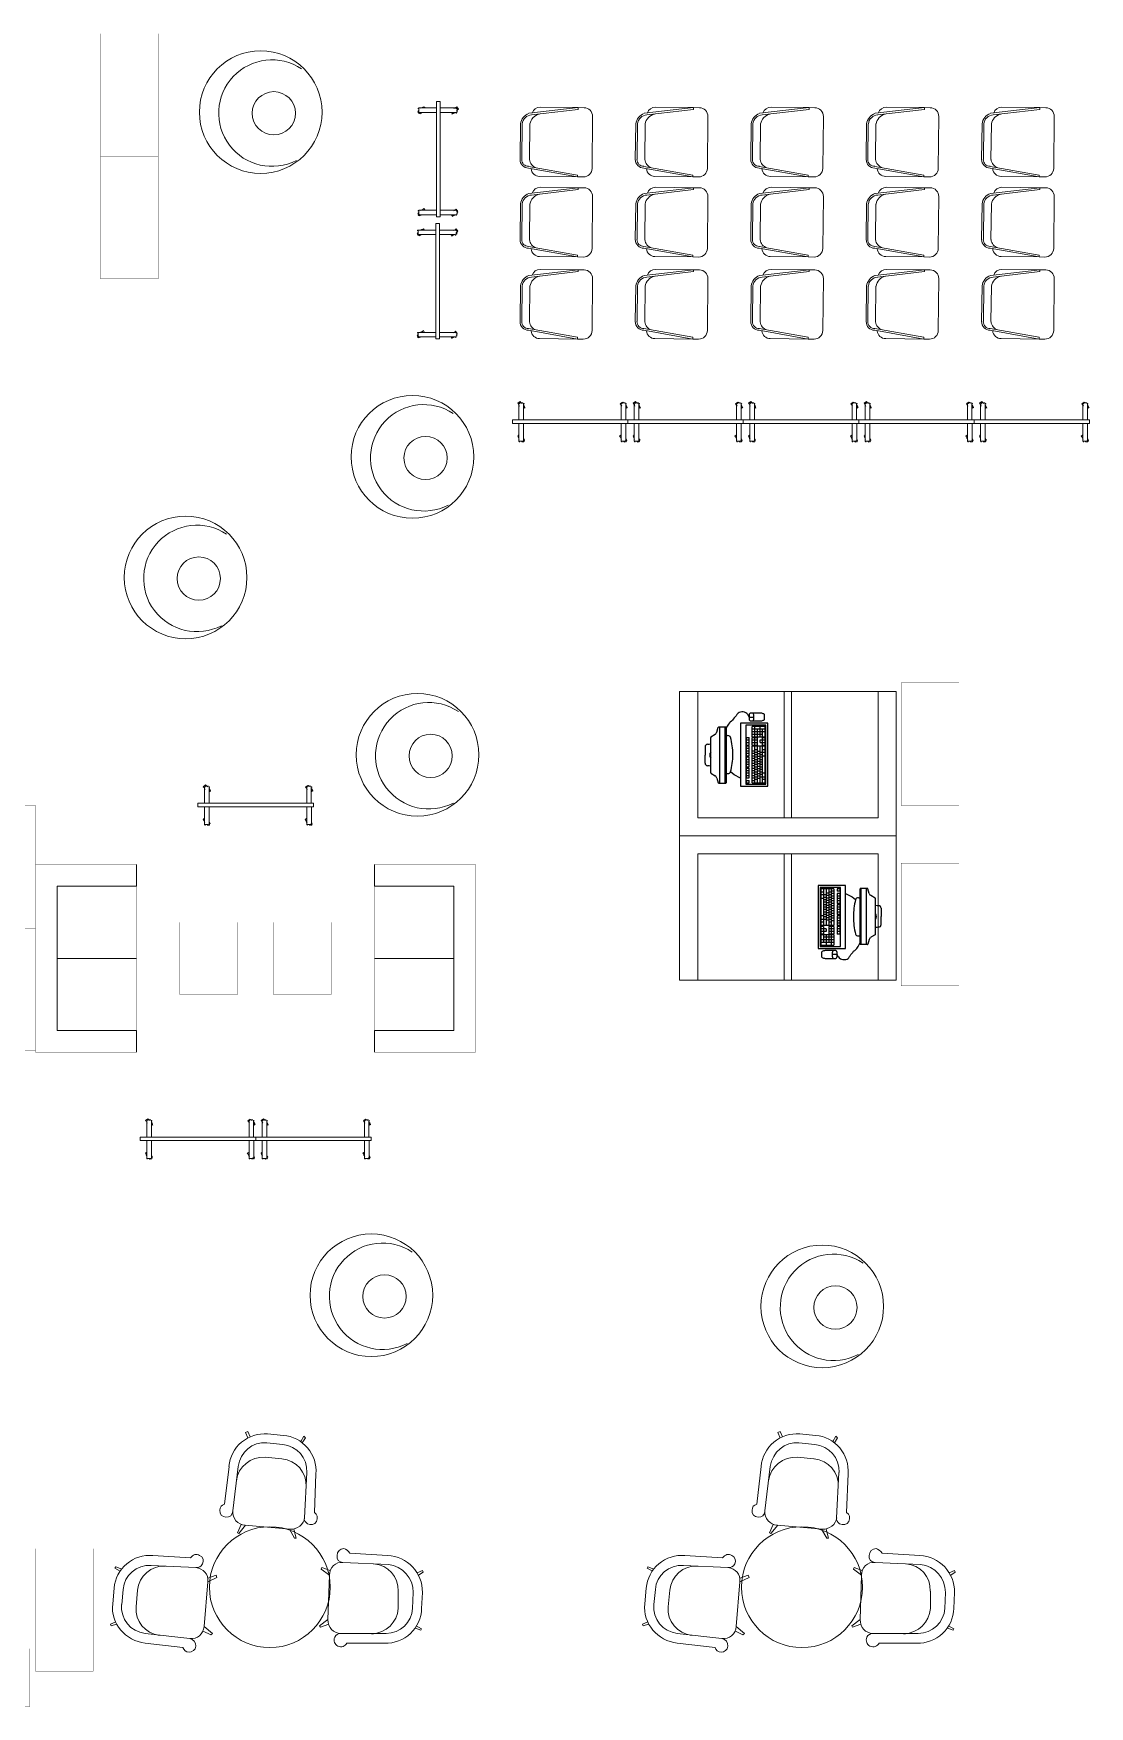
# Model space of a CAD drawing. Header units: millimetres. Extents: x -217756 to 263180, y 55413 to 130608.
# Drawn here: x 63428 to 70747, y 118566 to 130161 of the extents above; entities that cross this region are included whole.
import ezdxf

# ---------------------------------------------------------------- set-up
doc = ezdxf.new("R2010")
doc.units = ezdxf.units.MM
for name, color, linetype, lineweight in [('ТХ_мебель передв', 250, 'Continuous', 13), ('ТХ_мебель_библ', 250, 'Continuous', 13), ('ТХ_ОСНОВНОЙ', 103, 'Continuous', 25)]:
    doc.layers.add(name, color=color, linetype=linetype, lineweight=lineweight)

# ---------------------------------------------------------------- blocks, each defined once
blk = doc.blocks.new('A$C34cbd993')
at = {"extrusion": (-6.1078e-05, 0.000470829, 1)}
for p, q in [((286355, -5318, 0), (286355, -5563, 0)), ((286357, -5314, 0), (286387, -5296, 0)), ((286398, -5281, 0), (286408, -5248, 0)), ((286410, -5246, 0), (286461, -5246, 0)), ((286417, -5246, 0), (286417, -5635, 0)), ((286453, -5246, 0), (286453, -5635, 0)), ((286462, -5248, 0), (286462, -5633, 0)), ((286643, -5314, 0), (286643, -5242, 0)), ((286733, -5242, 0), (286643, -5242, 0)), ((286643, -5372, 0), (286643, -5318, 0)), ((286661, -5314, 0), (286661, -5242, 0)), ((286661, -5372, 0), (286661, -5318, 0)), ((286679, -5314, 0), (286679, -5260, 0)), ((286679, -5372, 0), (286679, -5318, 0)), ((286697, -5314, 0), (286697, -5242, 0)), ((286715, -5314, 0), (286715, -5260, 0)), ((286715, -5372, 0), (286715, -5318, 0)), ((286733, -5314, 0), (286733, -5242, 0)), ((286733, -5372, 0), (286733, -5318, 0)), ((286316, -5384, 0), (286316, -5441, 0)), ((286316, -5497, 0), (286316, -5441, 0)), ((286643, -5633, 0), (286643, -5377, 0)), ((286661, -5633, 0), (286661, -5377, 0)), ((286679, -5633, 0), (286679, -5377, 0)), ((286697, -5354, 0), (286697, -5336, 0)), ((286697, -5633, 0), (286697, -5377, 0)), ((286715, -5633, 0), (286715, -5377, 0)), ((286733, -5633, 0), (286733, -5377, 0)), ((286357, -5567, 0), (286387, -5585, 0)), ((286398, -5600, 0), (286408, -5633, 0)), ((286410, -5635, 0), (286461, -5635, 0)), ((286603, -5633, 0), (286621, -5633, 0)), ((286643, -5633, 0), (286733, -5633, 0))]:
    blk.add_line(p, q, dxfattribs=at)
at = {"extrusion": (6.1078e-05, -0.000470829, 1)}
for p, q in [((287119, -6367, 0), (287119, -6623, 0)), ((287209, -6367, 0), (287119, -6367, 0)), ((287137, -6367, 0), (287137, -6623, 0)), ((287155, -6367, 0), (287155, -6623, 0)), ((287173, -6367, 0), (287173, -6623, 0)), ((287191, -6367, 0), (287191, -6623, 0)), ((287209, -6367, 0), (287209, -6623, 0)), ((287250, -6367, 0), (287232, -6367, 0)), ((287390, -6752, 0), (287390, -6367, 0)), ((287443, -6365, 0), (287392, -6365, 0)), ((287399, -6754, 0), (287399, -6365, 0)), ((287435, -6754, 0), (287435, -6365, 0)), ((287454, -6400, 0), (287444, -6367, 0)), ((287495, -6433, 0), (287466, -6415, 0)), ((287497, -6682, 0), (287497, -6437, 0)), ((287536, -6503, 0), (287536, -6560, 0)), ((287536, -6616, 0), (287536, -6560, 0)), ((287119, -6628, 0), (287119, -6682, 0)), ((287119, -6686, 0), (287119, -6758, 0)), ((287137, -6628, 0), (287137, -6682, 0)), ((287137, -6686, 0), (287137, -6740, 0)), ((287155, -6646, 0), (287155, -6664, 0)), ((287155, -6686, 0), (287155, -6758, 0)), ((287173, -6628, 0), (287173, -6682, 0)), ((287173, -6686, 0), (287173, -6740, 0)), ((287191, -6628, 0), (287191, -6682, 0)), ((287191, -6686, 0), (287191, -6758, 0)), ((287209, -6628, 0), (287209, -6682, 0)), ((287209, -6686, 0), (287209, -6758, 0)), ((287454, -6719, 0), (287444, -6752, 0)), ((287495, -6686, 0), (287466, -6704, 0)), ((287119, -6758, 0), (287209, -6758, 0)), ((287443, -6754, 0), (287392, -6754, 0))]:
    blk.add_line(p, q, dxfattribs=at)
at = {"extrusion": (-6.1078e-05, 0.000470829, 1), "elevation": -20}
for points in [[(286621, -5177, 0.397637), (286561, -5143, 0.110351), (286545, -5151, 0.08312), (286531, -5168, 0.014729), (286506, -5200, 0.170175), (286462, -5259, -0.037673)], [(286643, -5204, 0.114539), (286647, -5203, 0.103755), (286651, -5200, 0.091433), (286653, -5196, 0.084292), (286654, -5191), (286654, -5164, 0.084292), (286653, -5158, 0.091433), (286651, -5154, 0.103755), (286647, -5151, 0.114539), (286643, -5150, 0.114539)]]:
    blk.add_lwpolyline(points, format="xyb", dxfattribs=at)
blk.add_lwpolyline([(286729, -5191), (286729, -5164, 0.19919), (286728, -5159, 0.098412), (286720, -5154, 0.055653), (286710, -5151, 0.042416), (286697, -5150), (286633, -5150, 0.114539), (286629, -5151, 0.103755), (286625, -5154, 0.091433), (286622, -5158, 0.084292), (286621, -5164), (286621, -5191, 0.084292), (286622, -5196, 0.091433), (286625, -5200, 0.103755), (286629, -5203, 0.114539), (286633, -5204), (286697, -5204, 0.042416), (286710, -5203, 0.055653), (286720, -5200, 0.098412), (286728, -5195, 0.19919)], format="xyb", close=True, dxfattribs=at)
for points in [[(286621, -5177), (286654, -5177)], [(286603, -5372), (286603, -5318)], [(286603, -5318), (286621, -5318)], [(286603, -5318), (286621, -5318)], [(286621, -5372), (286621, -5318)], [(286643, -5260), (286733, -5260)], [(286643, -5278), (286733, -5278)], [(286643, -5296), (286715, -5296)], [(286643, -5314), (286733, -5314)], [(286643, -5318), (286679, -5318)], [(286715, -5318), (286733, -5318)], [(286603, -5336), (286621, -5336)], [(286603, -5354), (286621, -5354)], [(286603, -5372), (286621, -5372)], [(286603, -5445), (286603, -5377)], [(286603, -5377), (286621, -5377)], [(286603, -5394), (286621, -5394)], [(286603, -5411), (286621, -5411)], [(286603, -5428), (286621, -5428)], [(286603, -5445), (286621, -5445)], [(286621, -5445), (286621, -5377)], [(286643, -5336), (286679, -5336)], [(286643, -5354), (286679, -5354)], [(286643, -5372), (286679, -5372)], [(286643, -5377), (286733, -5377)], [(286643, -5411), (286661, -5411)], [(286643, -5428), (286661, -5428)], [(286643, -5445), (286661, -5445)], [(286661, -5402), (286679, -5402)], [(286661, -5420), (286679, -5420)], [(286661, -5437), (286679, -5437)], [(286679, -5414), (286697, -5414)], [(286679, -5431), (286697, -5431)], [(286679, -5448), (286697, -5448)], [(286697, -5336), (286733, -5336)], [(286697, -5354), (286733, -5354)], [(286697, -5420), (286715, -5420)], [(286697, -5437), (286715, -5437)], [(286715, -5372), (286733, -5372)], [(286715, -5402), (286733, -5402)], [(286715, -5420), (286733, -5420)], [(286715, -5445), (286733, -5445)], [(286562, -5600), (286518, -5577), (286493, -5557)], [(286603, -5522), (286603, -5454)], [(286603, -5454), (286621, -5454)], [(286603, -5471), (286621, -5471)], [(286603, -5488), (286621, -5488)], [(286603, -5505), (286621, -5505)], [(286603, -5522), (286621, -5522)], [(286603, -5599), (286603, -5531)], [(286603, -5531), (286621, -5531)], [(286603, -5548), (286621, -5548)], [(286603, -5565), (286621, -5565)], [(286621, -5522), (286621, -5454)], [(286621, -5599), (286621, -5531)], [(286643, -5462), (286661, -5462)], [(286643, -5479), (286661, -5479)], [(286643, -5496), (286661, -5496)], [(286643, -5514), (286661, -5514)], [(286643, -5531), (286661, -5531)], [(286643, -5548), (286661, -5548)], [(286643, -5565), (286661, -5565)], [(286661, -5454), (286679, -5454)], [(286661, -5471), (286679, -5471)], [(286661, -5488), (286679, -5488)], [(286661, -5505), (286679, -5505)], [(286661, -5522), (286679, -5522)], [(286661, -5539), (286679, -5539)], [(286661, -5556), (286679, -5556)], [(286679, -5465), (286697, -5465)], [(286679, -5482), (286697, -5482)], [(286679, -5500), (286697, -5500)], [(286679, -5517), (286697, -5517)], [(286679, -5534), (286697, -5534)], [(286679, -5551), (286697, -5551)], [(286697, -5454), (286715, -5454)], [(286697, -5471), (286715, -5471)], [(286697, -5488), (286715, -5488)], [(286697, -5505), (286715, -5505)], [(286697, -5522), (286715, -5522)], [(286697, -5539), (286715, -5539)], [(286697, -5556), (286715, -5556)], [(286715, -5565), (286733, -5565)], [(286603, -5582), (286621, -5582)], [(286603, -5599), (286621, -5599)], [(286603, -5633), (286603, -5616)], [(286603, -5616), (286621, -5616)], [(286621, -5633), (286621, -5616)], [(286643, -5582), (286661, -5582)], [(286643, -5599), (286661, -5599)], [(286643, -5616), (286661, -5616)], [(286661, -5573), (286679, -5573)], [(286661, -5591), (286679, -5591)], [(286661, -5608), (286679, -5608)], [(286679, -5568), (286697, -5568)], [(286679, -5585), (286697, -5585)], [(286679, -5602), (286697, -5602)], [(286697, -5573), (286715, -5573)], [(286697, -5591), (286715, -5591)], [(286715, -5591), (286733, -5591)], [(286715, -5608), (286733, -5608)]]:
    blk.add_lwpolyline(points, dxfattribs=at)
for points in [[(286751, -5656), (286751, -5219), (286562, -5219), (286562, -5656)], [(286738, -5642), (286738, -5233), (286598, -5233), (286598, -5642)]]:
    blk.add_lwpolyline(points, close=True, dxfattribs=at)
at = {"extrusion": (6.1078e-05, -0.000470829, 1), "elevation": 21}
for points in [[(287101, -6344), (287101, -6781), (287290, -6781), (287290, -6344)], [(287115, -6358), (287115, -6767), (287254, -6767), (287254, -6358)]]:
    blk.add_lwpolyline(points, close=True, dxfattribs=at)
for points in [[(287232, -6367), (287232, -6384)], [(287250, -6367), (287250, -6384)], [(287137, -6392), (287119, -6392)], [(287137, -6410), (287119, -6410)], [(287137, -6435), (287119, -6435)], [(287155, -6410), (287137, -6410)], [(287155, -6427), (287137, -6427)], [(287155, -6444), (287137, -6444)], [(287155, -6461), (287137, -6461)], [(287155, -6478), (287137, -6478)], [(287173, -6398), (287155, -6398)], [(287173, -6415), (287155, -6415)], [(287173, -6432), (287155, -6432)], [(287173, -6449), (287155, -6449)], [(287173, -6466), (287155, -6466)], [(287173, -6483), (287155, -6483)], [(287191, -6392), (287173, -6392)], [(287191, -6410), (287173, -6410)], [(287191, -6427), (287173, -6427)], [(287191, -6444), (287173, -6444)], [(287191, -6461), (287173, -6461)], [(287191, -6478), (287173, -6478)], [(287209, -6384), (287191, -6384)], [(287209, -6401), (287191, -6401)], [(287209, -6418), (287191, -6418)], [(287209, -6435), (287191, -6435)], [(287209, -6452), (287191, -6452)], [(287209, -6469), (287191, -6469)], [(287209, -6486), (287191, -6486)], [(287250, -6384), (287232, -6384)], [(287232, -6401), (287232, -6469)], [(287250, -6401), (287232, -6401)], [(287250, -6418), (287232, -6418)], [(287250, -6435), (287232, -6435)], [(287250, -6452), (287232, -6452)], [(287250, -6469), (287232, -6469)], [(287232, -6478), (287232, -6546)], [(287250, -6478), (287232, -6478)], [(287250, -6401), (287250, -6469)], [(287250, -6478), (287250, -6546)], [(287290, -6400), (287335, -6423), (287359, -6443)], [(287137, -6555), (287119, -6555)], [(287137, -6581), (287119, -6581)], [(287137, -6598), (287119, -6598)], [(287155, -6495), (287137, -6495)], [(287155, -6512), (287137, -6512)], [(287155, -6529), (287137, -6529)], [(287155, -6546), (287137, -6546)], [(287155, -6563), (287137, -6563)], [(287155, -6581), (287137, -6581)], [(287173, -6500), (287155, -6500)], [(287173, -6518), (287155, -6518)], [(287173, -6535), (287155, -6535)], [(287173, -6552), (287155, -6552)], [(287173, -6569), (287155, -6569)], [(287173, -6586), (287155, -6586)], [(287191, -6495), (287173, -6495)], [(287191, -6512), (287173, -6512)], [(287191, -6529), (287173, -6529)], [(287191, -6546), (287173, -6546)], [(287191, -6563), (287173, -6563)], [(287191, -6581), (287173, -6581)], [(287191, -6598), (287173, -6598)], [(287209, -6504), (287191, -6504)], [(287209, -6521), (287191, -6521)], [(287209, -6538), (287191, -6538)], [(287209, -6555), (287191, -6555)], [(287209, -6572), (287191, -6572)], [(287209, -6589), (287191, -6589)], [(287250, -6495), (287232, -6495)], [(287250, -6512), (287232, -6512)], [(287250, -6529), (287232, -6529)], [(287250, -6546), (287232, -6546)], [(287232, -6555), (287232, -6623)], [(287250, -6555), (287232, -6555)], [(287250, -6572), (287232, -6572)], [(287250, -6589), (287232, -6589)], [(287250, -6606), (287232, -6606)], [(287250, -6555), (287250, -6623)], [(287209, -6623), (287119, -6623)], [(287137, -6628), (287119, -6628)], [(287155, -6646), (287119, -6646)], [(287155, -6664), (287119, -6664)], [(287137, -6682), (287119, -6682)], [(287209, -6686), (287119, -6686)], [(287209, -6722), (287119, -6722)], [(287209, -6704), (287137, -6704)], [(287209, -6628), (287173, -6628)], [(287209, -6646), (287173, -6646)], [(287209, -6664), (287173, -6664)], [(287209, -6682), (287173, -6682)], [(287250, -6623), (287232, -6623)], [(287232, -6628), (287232, -6682)], [(287250, -6628), (287232, -6628)], [(287250, -6646), (287232, -6646)], [(287250, -6664), (287232, -6664)], [(287250, -6682), (287232, -6682)], [(287250, -6682), (287232, -6682)], [(287250, -6628), (287250, -6682)], [(287209, -6740), (287119, -6740)], [(287231, -6823), (287198, -6823)]]:
    blk.add_lwpolyline(points, dxfattribs=at)
blk.add_lwpolyline([(287123, -6809), (287123, -6836, 0.19919), (287125, -6841, 0.098412), (287133, -6846, 0.055653), (287143, -6849, 0.042416), (287156, -6850), (287220, -6850, 0.114539), (287224, -6849, 0.103755), (287228, -6846, 0.091433), (287230, -6842, 0.084292), (287231, -6836), (287231, -6809, 0.084292), (287230, -6804, 0.091433), (287228, -6800, 0.103755), (287224, -6797, 0.114539), (287220, -6796), (287156, -6796, 0.042416), (287143, -6797, 0.055653), (287133, -6800, 0.098412), (287125, -6805, 0.19919)], format="xyb", close=True, dxfattribs=at)
for points in [[(287210, -6796, 0.114539), (287205, -6797, 0.103755), (287202, -6800, 0.091433), (287199, -6804, 0.084292), (287198, -6809), (287198, -6836, 0.084292), (287199, -6842, 0.091433), (287202, -6846, 0.103755), (287205, -6849, 0.114539), (287210, -6850, 0.114539)], [(287231, -6823, 0.397637), (287291, -6857, 0.110351), (287308, -6850, 0.08312), (287321, -6832, 0.014729), (287346, -6800, 0.170175), (287390, -6741, -0.037673)]]:
    blk.add_lwpolyline(points, format="xyb", dxfattribs=at)
at = {"extrusion": (-6.1078e-05, 0.000470829, 1)}
for centre, radius, start, end in [((286360, -5318, -20), 4.5, 120.479, 180), ((286372, -5273, -20), 27, 301.9676, 342.9946), ((286410, -5248, -20), 1.8, 90, 180), ((286461, -5248, -20), 1.8, 0, 90), ((286495, -5469, -20), 164, 97.176, 101.3437), ((286476, -5324, -20), 18, 18.8033, 97.176), ((286032, -5439, -20), 477, 0.23, 14.7443), ((286334, -5384, -20), 18, 93.6304, 180), ((286317, -5110, -20), 256, 273.6304, 278.5995), ((286382, -5441, -20), 33.8, 142.618, 217.382), ((286032, -5436, -20), 477, 345.2557, 359.77), ((286334, -5497, -20), 18, 180, 266.3696), ((286317, -5771, -20), 256, 81.4005, 86.3696), ((286360, -5563, -20), 4.5, 180, 239.521), ((286476, -5551, -20), 18, 262.824, 341.1967), ((286372, -5608, -20), 27, 17.0054, 58.0324), ((286410, -5633, -20), 1.8, 180, 270), ((286461, -5633, -20), 1.8, 270, 0), ((286495, -5406, -20), 164, 258.6563, 262.824)]:
    blk.add_arc(centre, radius, start, end, dxfattribs=at)
at = {"extrusion": (6.1078e-05, -0.000470829, 1)}
for centre, radius, start, end in [((287392, -6367, 21), 1.8, 90, 180), ((287443, -6367, 21), 1.8, 0, 90), ((287821, -6564, 21), 477, 165.2557, 179.77), ((287376, -6449, 21), 18, 82.824, 161.1967), ((287358, -6594, 21), 164, 78.6563, 82.824), ((287480, -6392, 21), 27, 197.0054, 238.0324), ((287493, -6437, 21), 4.5, 0, 59.521), ((287536, -6229, 21), 256, 261.4005, 266.3696), ((287518, -6503, 21), 18, 0, 86.3696), ((287821, -6561, 21), 477, 180.23, 194.7443), ((287471, -6560, 21), 33.8, 322.618, 37.382), ((287376, -6676, 21), 18, 198.8033, 277.176), ((287358, -6531, 21), 164, 277.176, 281.3437), ((287480, -6727, 21), 27, 121.9676, 162.9946), ((287493, -6682, 21), 4.5, 300.479, 0), ((287536, -6890, 21), 256, 93.6304, 98.5995), ((287518, -6616, 21), 18, 273.6304, 0), ((287392, -6752, 21), 1.8, 180, 270), ((287443, -6752, 21), 1.8, 270, 0)]:
    blk.add_arc(centre, radius, start, end, dxfattribs=at)
blk = doc.blocks.new('frecn gthtujhjlrf 800')
at = {"lineweight": 0}
blk.add_lwpolyline([(-5204, 59071, 0.044658), (-5198, 59062), (-5202, 59066), (-5190, 59082), (-5186, 59078)], format="xyb", dxfattribs=at)
for points in [[(-5198, 59050), (-5198, 59074)], [(-5194, 59078), (-5078, 59078)], [(-5078, 59046), (-5194, 59046)], [(-5154, 59046), (-5162, 59034), (-5174, 59046)], [(-5046, 59077), (-4939, 59077)], [(-4939, 59046), (-5046, 59046)], [(-4970, 59077), (-4966, 59085), (-4954, 59077)], [(-4931, 59057), (-4927, 59054), (-4939, 59038), (-4947, 59046)], [(-4931, 59073), (-4931, 59050)], [(-5198, 58341), (-5198, 58365), (-5202, 58361), (-5198, 58357)], [(-5182, 58369), (-5190, 58377), (-5194, 58369), (-5078, 58369)], [(-5078, 58337), (-5194, 58337)], [(-5154, 58337), (-5162, 58329), (-5174, 58337)], [(-5046, 58369), (-4939, 58369)], [(-4939, 58337), (-5046, 58337)], [(-4971, 58369), (-4963, 58377), (-4955, 58369)], [(-4931, 58353), (-4923, 58345), (-4935, 58329), (-4943, 58337)], [(-4931, 58365), (-4931, 58341)]]:
    blk.add_lwpolyline(points, dxfattribs=at)
blk.add_lwpolyline([(-5075, 58292), (-5050, 58292), (-5050, 59092), (-5075, 59092)], close=True)
for centre, radius, start, end in [((-5196, 59076), 5.98, 89.9616, 179.9619), ((-5196, 59052), 5.98, 179.9616, 269.9619), ((-5208, 59028), 57.8, 62.2925, 76.6024), ((-5152, 59095), 57.8, 234.1136, 256.6023), ((-4980, 59032), 57.8, 56.7445, 76.6024), ((-4925, 59099), 57.8, 239.233, 256.6024), ((-4941, 59075), 5.98, 359.9616, 89.9619), ((-4941, 59052), 5.98, 269.9616, 359.9619), ((-4980, 59032), 57.8, 25.439, 38.1777), ((-5152, 58387), 57.8, 205.4389, 212.844), ((-5196, 58367), 5.98, 89.9616, 179.9619), ((-5196, 58343), 5.98, 179.9616, 269.9619), ((-5204, 58319), 57.8, 59.4253, 76.6023), ((-5152, 58387), 57.8, 236.5689, 256.6024), ((-4981, 58323), 57.8, 55.981, 76.6024), ((-4925, 58391), 57.8, 240.0735, 256.6024), ((-4941, 58367), 5.98, 359.9616, 89.9619), ((-4941, 58343), 5.98, 269.9616, 359.9619), ((-4981, 58323), 57.8, 25.4388, 39.8259)]:
    blk.add_arc(centre, radius, start, end, dxfattribs=at)
blk = doc.blocks.new('A$C5fe57aa8')
at = {"layer": 'ТХ_мебель_библ', "xscale": -1}
for p, rotation in [((124357, 72131), 180), ((124353, 71285), 180), ((61516, 16682), 270), ((62316, 16682), 270), ((63116, 16682), 270), ((63916, 16682), 270), ((64716, 16682), 270), ((59337, 14025), 270), ((58937, 11712), 270), ((59737, 11712), 270)]:
    blk.add_blockref('frecn gthtujhjlrf 800', p, dxfattribs=dict(at, rotation=rotation))
blk = doc.blocks.new('стул буфетный')
for p, q in [((29963, -82078), (29917, -82078)), ((29957, -82078), (29957, -82090)), ((30299, -82121), (29957, -82078)), ((29957, -82078), (30220, -82078)), ((30281, -82132), (29957, -82090)), ((29857, -82138), (29857, -82498)), ((30292, -82441), (30292, -82194)), ((30345, -82441), (30345, -82194)), ((30357, -82441), (30357, -82194)), ((29957, -82558), (29917, -82558)), ((30297, -82489), (29957, -82545)), ((30297, -82501), (29957, -82558)), ((29957, -82558), (29957, -82545)), ((29957, -82558), (30220, -82558))]:
    blk.add_line(p, q)
for centre, radius, start, end in [((29917, -82138), 60, 90, 180), ((30220, -82138), 60, 18.5204, 90), ((30206, -82209), 86.4, 9.5409, 75.1933), ((30276, -82201), 69, 5.3357, 86.1429), ((30266, -82207), 91.9, 8.0378, 68.6747), ((30227, -82435), 64.7, 285.5646, 354.3099), ((30299, -82442), 46.4, 267.3874, 1.195), ((30297, -82441), 60, 270, 0), ((29917, -82498), 60, 180, 270), ((30220, -82498), 60, 270, 354.0131)]:
    blk.add_arc(centre, radius, start, end)
blk = doc.blocks.new('A$Cd035d0c0')
at = {"layer": 'ТХ_мебель_библ', "xscale": -1, "rotation": 359.3793691889006}
for p in [(34156, 81045), (34955, 81045), (35755, 81045), (36555, 81045), (37355, 81045), (34156, 80490), (34955, 80490), (35755, 80490), (36555, 80490), (37355, 80490), (34156, 79921), (34955, 79921), (35755, 79921), (36555, 79921), (37355, 79921)]:
    blk.add_blockref('стул буфетный', p, dxfattribs=at)
blk = doc.blocks.new('У112')
at = {"layer": 'ТХ_мебель_библ', "lineweight": 0, "ltscale": 100, "transparency": 33554687, "const_width": 2}
blk.add_lwpolyline([(262558, -187929), (262558, -188329), (261708, -188329), (261708, -187929)], close=True, dxfattribs=at)
blk = doc.blocks.new('A$C71dc82bf')
at = {"layer": 'ТХ_ОСНОВНОЙ'}
for p, rotation in [((188329, 261508), 270), ((188329, 260658), 270), ((193879, 257008), 270), ((187479, 256158), 270), ((193879, 255758), 270), ((187479, 255308), 270), ((187879, 251008), 270), ((261218, -199722, 0), 180)]:
    blk.add_blockref('У112', p, dxfattribs=dict(at, rotation=rotation))
blk = doc.blocks.new('пуф мешок д850')
for centre, radius in [((-5917, 23036), 425), ((-6008, 23029), 150)]:
    blk.add_circle(centre, radius)
blk.add_arc((-5995, 23030), 369, 241.9558, 123.2196)
blk = doc.blocks.new('A$Cab0fe683')
at = {"layer": 'ТХ_мебель передв', "xscale": -1, "rotation": 359.4309038424467}
for p in [(-5035, -23711), (-3983, -26100), (-5555, -26936), (-3948, -28165), (-7986, -28899), (-4268, -31911), (-11240, -32007), (-1143, -31988)]:
    blk.add_blockref('пуф мешок д850', p, dxfattribs=at)
blk = doc.blocks.new('У207')
at = {"ltscale": 0.1, "const_width": 2}
blk.add_lwpolyline([(265193, -187460), (265893, -187460), (265893, -188760), (265193, -188760)], close=True, dxfattribs=at)
at = {"ltscale": 0.1}
for points in [[(265193, -187460), (265193, -187610), (265743, -187610), (265743, -188110)], [(265193, -188760), (265193, -188610), (265743, -188610), (265743, -188110)], [(265193, -188110), (265743, -188110)]]:
    blk.add_lwpolyline(points, dxfattribs=at)
blk = doc.blocks.new('A$C0e58529a')
at = {"layer": 'ТХ_мебель_библ', "xscale": -1}
blk.add_blockref('У207', (265443, 185200), dxfattribs=at)
at = {"layer": 'ТХ_мебель_библ'}
blk.add_blockref('У207', (-263293, 185200), dxfattribs=at)
blk = doc.blocks.new('У208-2')
at = {"layer": 'ТХ_мебель_библ', "const_width": 2}
blk.add_lwpolyline([(64442, 124001), (64842, 124001), (64842, 123501), (64442, 123501)], close=True, dxfattribs=at)
blk = doc.blocks.new('A$Ca3363003')
at = {"layer": 'ТХ_мебель_библ'}
for p in [(-63382, -126661), (-62732, -126661)]:
    blk.add_blockref('У208-2', p, dxfattribs=at)
blk = doc.blocks.new('У094 У095')
at = {"layer": 'ТХ_мебель_библ', "lineweight": 0, "ltscale": 100, "transparency": 33554687}
for p, q in [((74022, 143902), (74006, 143897)), ((74006, 143897), (74022, 143860)), ((74038, 143865), (74022, 143902)), ((74263, 143813), (74153, 143824)), ((74268, 143876), (74158, 143886)), ((74388, 143834), (74409, 143871)), ((74420, 143860), (74399, 143824)), ((74409, 143871), (74420, 143860)), ((74257, 143714), (74142, 143724)), ((73891, 143661), (73860, 143399)), ((73954, 143661), (73917, 143352)), ((74430, 143619), (74414, 143305)), ((74493, 143609), (74483, 143342)), ((73949, 143201), (73975, 143258)), ((74006, 143253), (73959, 143195)), ((74315, 143227), (74001, 143253)), ((74310, 143227), (74346, 143164)), ((74357, 143164), (74341, 143227)), ((73959, 143195), (73949, 143201)), ((74346, 143164), (74357, 143164)), ((73352, 142975), (73661, 142960)), ((73362, 143044), (73624, 143028)), ((74996, 142981), (74681, 142996)), ((74990, 143044), (74729, 143059)), ((73100, 142955), (73106, 142965)), ((73137, 142934), (73100, 142955)), ((73106, 142965), (73148, 142949)), ((73744, 142860), (73718, 142551)), ((73802, 142907), (73744, 142886)), ((73744, 142860), (73807, 142892)), ((73807, 142892), (73802, 142907)), ((74530, 142949), (74535, 142960)), ((74587, 142907), (74530, 142949)), ((74535, 142960), (74592, 142939)), ((74587, 142907), (74577, 142599)), ((75231, 142939), (75195, 142923)), ((75205, 142907), (75236, 142928)), ((75236, 142928), (75231, 142939)), ((73095, 142818), (73085, 142708)), ((73158, 142808), (73148, 142703)), ((73258, 142803), (73247, 142688)), ((75064, 142797), (75064, 142677)), ((75168, 142787), (75163, 142677)), ((75231, 142787), (75226, 142677)), ((73106, 142583), (73069, 142567)), ((73069, 142567), (73074, 142557)), ((73074, 142557), (73111, 142567)), ((73765, 142494), (73713, 142520)), ((73718, 142551), (73776, 142504)), ((74577, 142599), (74519, 142557)), ((74519, 142557), (74524, 142546)), ((74524, 142546), (74582, 142567)), ((75221, 142525), (75184, 142541)), ((75189, 142557), (75226, 142536)), ((75226, 142536), (75221, 142525)), ((73310, 142504), (73619, 142468)), ((73776, 142504), (73765, 142494)), ((74980, 142504), (74666, 142504))]:
    blk.add_line(p, q, dxfattribs=at)
at = {"layer": 'ТХ_мебель_библ', "ltscale": 0.1}
for p, q in [((73310, 142436), (73572, 142405)), ((74708, 142436), (74978, 142436))]:
    blk.add_line(p, q, dxfattribs=at)
at = {"layer": 'ТХ_мебель_библ', "lineweight": 0, "ltscale": 100, "transparency": 33554687}
blk.add_circle((74174, 142824), 419, dxfattribs=at)
for centre, radius, start, end in [((74137, 143640), 247, 85.0228, 175.1237), ((74246, 143629), 185, 357.0572, 84.7499), ((74247, 143630), 247, 355.0234, 85.1237), ((74241, 143529), 185, 357.0581, 84.7502), ((73341, 142797), 247, 85.0235, 175.1238), ((74883, 142806), 180, 357.2688, 85.9648), ((74981, 142793), 250, 358.5785, 87.9088), ((74975, 142789), 193, 359.5064, 83.8795), ((73442, 142786), 185, 87.0581, 174.7493), ((73328, 142685), 182, 174.322, 264.1498), ((74979, 142683), 247, 267.846, 358.6551), ((74980, 142688), 184, 270.024, 356.613)]:
    blk.add_arc(centre, radius, start, end, dxfattribs=at)
blk.add_ellipse((74335, 143303), major_axis=(68, 48.9), ratio=0.866308, start_param=3.906008, end_param=5.623532, dxfattribs=at)
for points in [[(73954, 143661), (73970, 143761), (74053, 143834), (74153, 143824)], [(73943, 143562), (73954, 143661), (74043, 143729), (74142, 143724)], [(73870, 143310), (73844, 143310), (73823, 143331), (73828, 143358)], [(73828, 143358), (73828, 143379), (73839, 143394), (73860, 143399)], [(73917, 143352), (73917, 143326), (73896, 143305), (73870, 143310)], [(74001, 143253), (73954, 143258), (73912, 143300), (73917, 143352)], [(74483, 143342), (74503, 143331), (74509, 143305), (74498, 143279)], [(74435, 143263), (74420, 143274), (74409, 143290), (74414, 143305)], [(74498, 143279), (74488, 143258), (74456, 143253), (74435, 143263)], [(73158, 142808), (73163, 142907), (73252, 142981), (73352, 142975)], [(73624, 143028), (73640, 143049), (73666, 143059), (73687, 143044)], [(73708, 142986), (73697, 142965), (73682, 142960), (73661, 142960)], [(73687, 143044), (73713, 143033), (73718, 143007), (73708, 142986)], [(74587, 142907), (74587, 142960), (74629, 143002), (74681, 142996)], [(74681, 142996), (74655, 142996), (74634, 143017), (74640, 143044)], [(73661, 142960), (73713, 142955), (73750, 142913), (73744, 142860)], [(73310, 142436), (73174, 142452), (73069, 142572), (73085, 142708)], [(73409, 142489), (73310, 142504), (73237, 142588), (73247, 142688)], [(75064, 142677), (75058, 142583), (74980, 142504), (74880, 142499)], [(73718, 142551), (73713, 142499), (73671, 142462), (73619, 142468)], [(74666, 142504), (74613, 142504), (74577, 142546), (74577, 142599)], [(74645, 142415), (74624, 142426), (74613, 142452), (74624, 142478)], [(74624, 142478), (74629, 142494), (74650, 142504), (74666, 142504)], [(74708, 142436), (74697, 142415), (74671, 142405), (74645, 142415)]]:
    blk.add_open_spline(points, degree=3, dxfattribs=at)
for points, knots in [([(74640, 143044), (74640, 143070), (74661, 143091), (74687, 143091), (74702, 143091), (74718, 143075), (74729, 143059)], [2, 2, 2, 2, 3, 3, 3, 4, 4, 4, 4]), ([(73619, 142468), (73645, 142462), (73661, 142441), (73661, 142415), (73661, 142389), (73634, 142373), (73614, 142373), (73593, 142373), (73577, 142389), (73572, 142405)], [0, 0, 0, 0, 1, 1, 1, 2, 2, 2, 3, 3, 3, 3])]:
    blk.add_open_spline(points, degree=3, knots=knots, dxfattribs=at)
blk = doc.blocks.new('У274')
at = {"layer": 'ТХ_мебель_библ', "lineweight": 0, "ltscale": 100, "transparency": 33554687}
for p, q in [((264576, -185591, 0), (264576, -186591, 0)), ((264576, -186591, 0), (264576, -185591, 0)), ((264576, -186591, 0), (264576, -185591, 0)), ((264576, -185591, 0), (266076, -185591, 0)), ((266076, -185591, 0), (266076, -186591, 0)), ((266076, -186591, 0), (266076, -185591, 0)), ((264701, -186591, 0), (264701, -185716, 0)), ((264701, -185716, 0), (265951, -185716, 0)), ((265301, -186591, 0), (265301, -185716, 0)), ((265351, -185716, 0), (265351, -186591, 0)), ((265951, -185716, 0), (265951, -186591, 0)), ((264576, -186591, 0), (264701, -186591, 0)), ((264701, -186591, 0), (265951, -186591, 0)), ((265951, -186591, 0), (266076, -186591, 0))]:
    blk.add_line(p, q, dxfattribs=at)

msp = doc.modelspace()

# ---------------------------------------------------------------- block references
for name, p in [('A$C71dc82bf', (63892, 130360)), ('A$Cab0fe683', (63892, 130351)), ('A$Cd035d0c0', (63892, 130351)), ('A$C5fe57aa8', (-53061, 115851)), ('A$C34cbd993', (-218234, 130601)), ('A$C0e58529a', (63892, 126661)), ('A$Ca3363003', (63382, 126661))]:
    msp.add_blockref(name, p)
at = {"layer": 'ТХ_мебель_библ'}
for p in [(-9108, -23431), (-5420, -23431)]:
    msp.add_blockref('У094 У095', p, dxfattribs=at)
at = {"layer": 'ТХ_ОСНОВНОЙ', "rotation": 180}
msp.add_blockref('У274', (333982, -60990, 0), dxfattribs=at)
at = {"layer": 'ТХ_ОСНОВНОЙ'}
msp.add_blockref('У274', (-196670, 310192, 0), dxfattribs=at)

doc.saveas('drawing.dxf')
